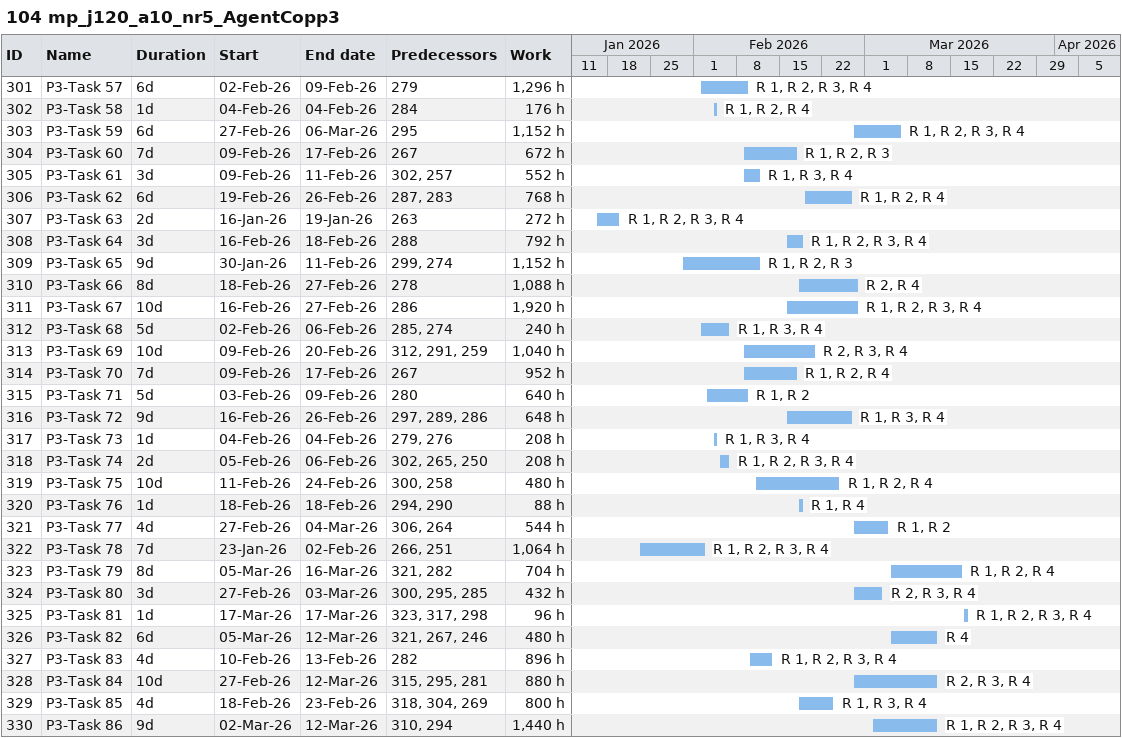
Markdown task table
104 mp_j120_a10_nr5_AgentCopp3

| ID | Task | Duration | Start | Finish | Predecessors | Resources | Work (h) |
|---|---|---|---|---|---|---|---|
| 301 | P3-Task 57 | 6d | 2026-02-02 | 2026-02-09 | 279 | R 1, R 2, R 3, R 4 | 1296 |
| 302 | P3-Task 58 | 1d | 2026-02-04 | 2026-02-04 | 284 | R 1, R 2, R 4 | 176 |
| 303 | P3-Task 59 | 6d | 2026-02-27 | 2026-03-06 | 295 | R 1, R 2, R 3, R 4 | 1152 |
| 304 | P3-Task 60 | 7d | 2026-02-09 | 2026-02-17 | 267 | R 1, R 2, R 3 | 672 |
| 305 | P3-Task 61 | 3d | 2026-02-09 | 2026-02-11 | 302, 257 | R 1, R 3, R 4 | 552 |
| 306 | P3-Task 62 | 6d | 2026-02-19 | 2026-02-26 | 287, 283 | R 1, R 2, R 4 | 768 |
| 307 | P3-Task 63 | 2d | 2026-01-16 | 2026-01-19 | 263 | R 1, R 2, R 3, R 4 | 272 |
| 308 | P3-Task 64 | 3d | 2026-02-16 | 2026-02-18 | 288 | R 1, R 2, R 3, R 4 | 792 |
| 309 | P3-Task 65 | 9d | 2026-01-30 | 2026-02-11 | 299, 274 | R 1, R 2, R 3 | 1152 |
| 310 | P3-Task 66 | 8d | 2026-02-18 | 2026-02-27 | 278 | R 2, R 4 | 1088 |
| 311 | P3-Task 67 | 10d | 2026-02-16 | 2026-02-27 | 286 | R 1, R 2, R 3, R 4 | 1920 |
| 312 | P3-Task 68 | 5d | 2026-02-02 | 2026-02-06 | 285, 274 | R 1, R 3, R 4 | 240 |
| 313 | P3-Task 69 | 10d | 2026-02-09 | 2026-02-20 | 312, 291, 259 | R 2, R 3, R 4 | 1040 |
| 314 | P3-Task 70 | 7d | 2026-02-09 | 2026-02-17 | 267 | R 1, R 2, R 4 | 952 |
| 315 | P3-Task 71 | 5d | 2026-02-03 | 2026-02-09 | 280 | R 1, R 2 | 640 |
| 316 | P3-Task 72 | 9d | 2026-02-16 | 2026-02-26 | 297, 289, 286 | R 1, R 3, R 4 | 648 |
| 317 | P3-Task 73 | 1d | 2026-02-04 | 2026-02-04 | 279, 276 | R 1, R 3, R 4 | 208 |
| 318 | P3-Task 74 | 2d | 2026-02-05 | 2026-02-06 | 302, 265, 250 | R 1, R 2, R 3, R 4 | 208 |
| 319 | P3-Task 75 | 10d | 2026-02-11 | 2026-02-24 | 300, 258 | R 1, R 2, R 4 | 480 |
| 320 | P3-Task 76 | 1d | 2026-02-18 | 2026-02-18 | 294, 290 | R 1, R 4 | 88 |
| 321 | P3-Task 77 | 4d | 2026-02-27 | 2026-03-04 | 306, 264 | R 1, R 2 | 544 |
| 322 | P3-Task 78 | 7d | 2026-01-23 | 2026-02-02 | 266, 251 | R 1, R 2, R 3, R 4 | 1064 |
| 323 | P3-Task 79 | 8d | 2026-03-05 | 2026-03-16 | 321, 282 | R 1, R 2, R 4 | 704 |
| 324 | P3-Task 80 | 3d | 2026-02-27 | 2026-03-03 | 300, 295, 285 | R 2, R 3, R 4 | 432 |
| 325 | P3-Task 81 | 1d | 2026-03-17 | 2026-03-17 | 323, 317, 298 | R 1, R 2, R 3, R 4 | 96 |
| 326 | P3-Task 82 | 6d | 2026-03-05 | 2026-03-12 | 321, 267, 246 | R 4 | 480 |
| 327 | P3-Task 83 | 4d | 2026-02-10 | 2026-02-13 | 282 | R 1, R 2, R 3, R 4 | 896 |
| 328 | P3-Task 84 | 10d | 2026-02-27 | 2026-03-12 | 315, 295, 281 | R 2, R 3, R 4 | 880 |
| 329 | P3-Task 85 | 4d | 2026-02-18 | 2026-02-23 | 318, 304, 269 | R 1, R 3, R 4 | 800 |
| 330 | P3-Task 86 | 9d | 2026-03-02 | 2026-03-12 | 310, 294 | R 1, R 2, R 3, R 4 | 1440 |
